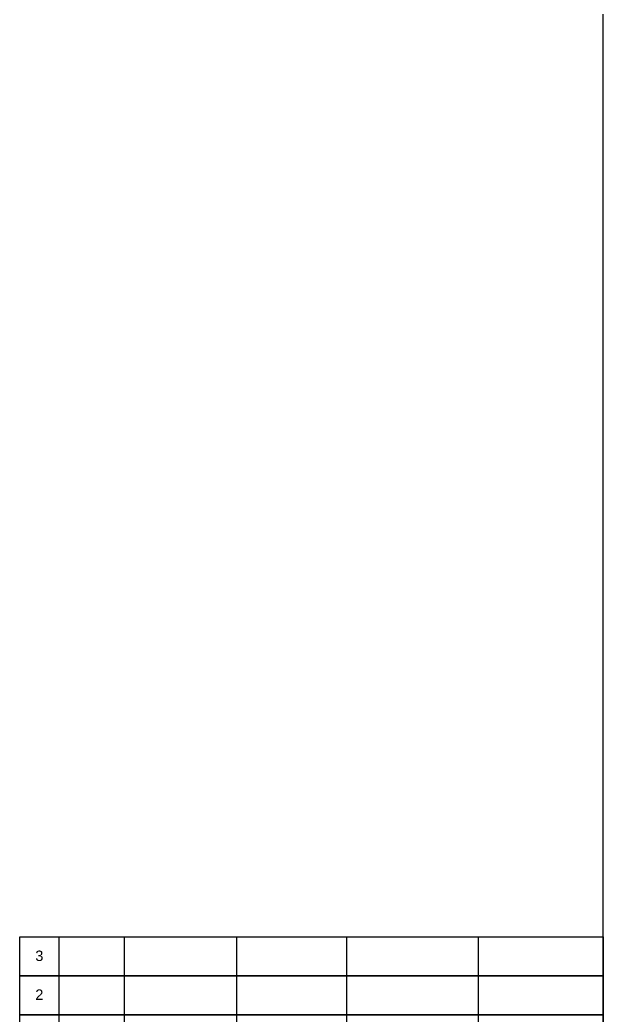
# Model space of a CAD drawing. Header units: millimetres. Extents: x -46397 to 283259, y -8690 to 23983.
# Drawn here: x 130624 to 134555, y 1692 to 8406 of the extents above; entities that cross this region are included whole.
import ezdxf

# ---------------------------------------------------------------- set-up
doc = ezdxf.new("R2010")
doc.units = ezdxf.units.MM
doc.layers.add('Dtext', color=255, linetype='Continuous', lineweight=20)
doc.styles.add('Chu va so', font='arial.ttf')
doc.styles.add('TCVN', font='arial.ttf')

# ---------------------------------------------------------------- blocks, each defined once
blk = doc.blocks.new('*U1823')
at = {"lineweight": 25}
for p, q in [((13704.1, 4544, 0), (13704.1, 3101.5, 0.1)), ((14190.1, 4544, 0), (14190.1, 3101.5, 0.2)), ((15023, 4544, 0), (15023, 3101.5, 0.2)), ((15839.5, 4544, 0), (15839.5, 3101.5, 0.2)), ((16815.4, 4544, 0), (16815.4, 3101.5, 0.2))]:
    blk.add_line(p, q, dxfattribs=at)
for points in [[(0, 0), (17743.2, 0), (17743.2, 11622.7), (0, 11622.7)], [(13415.6, 4544), (17743.2, 4544), (17743.2, 0), (13415.6, 0)], [(13415.6, 4544), (17743.2, 4544), (17743.2, 4255.5), (13415.6, 4255.5)], [(13415.6, 4255.5), (17743.2, 4255.5), (17743.2, 3967), (13415.6, 3967)], [(13415.6, 3967), (17743.2, 3967), (17743.2, 3678.5), (13415.6, 3678.5)]]:
    blk.add_lwpolyline(points, close=True, dxfattribs=at)
at = {"layer": 'Dtext', "ltscale": 0.1}
for tag, p, height, style in [('REV_3', (13529.9, 4365.5), 77.3, 'TCVN'), ('FOR_APPROVAL3', (14302.7, 4360.1, -0.7), 92.7, 'TCVN'), ('REV_2', (13529.9, 4077), 77.3, 'TCVN'), ('FOR_APPROVAL2', (14302.7, 4071.6, -0.7), 92.7, 'TCVN'), ('REV_1', (13529.9, 3788.5), 77.3, 'TCVN'), ('FOR_APPROVAL1', (14302.7, 3783.1, -0.7), 92.7, 'TCVN'), ('REV_0', (13529.9, 3500), 77.3, 'TCVN'), ('NGUOI_VE', (15126.1, 3495.9, -0.6), 92.7, 'TCVN'), ('NGUOI_KIEM_2', (15945.6, 3495.9, -0.8), 92.7, 'TCVN'), ('NGUOI_DUYET', (16935.5, 3495.9, -0.8), 92.7, 'TCVN'), ('1.1_A4', (16985.1, 176, -0.7), 92.7, 'Chu va so'), ('A4_A4', (17293.7, 176, -0.7), 92.7, 'Chu va so'), ('REV.', (17547.8, 176, -0.7), 92.7, 'Chu va so')]:
    blk.add_attdef(tag, p, '', height=height, dxfattribs=dict(at, style=style))
for tag, p, height, style, width in [('NGAY_REV03', (13725.7, 4360.1, -0.7), 80.4, 'TCVN', 0.95), ('NGAY_REV02', (13725.7, 4071.6, -0.7), 80.4, 'TCVN', 0.95), ('NGAY_REV01', (13725.7, 3783.1, -0.7), 80.4, 'TCVN', 0.95), ('NGAY_REV0', (13725.7, 3494.6, -0.8), 80.4, 'TCVN', 0.95), ('DWD.NO', (13718.6, 75.2, -0.7), 123.6, 'Chu va so', 0.85)]:
    blk.add_attdef(tag, p, '', height=height, dxfattribs=dict(at, style=style, width=width))
at = {"layer": 'Dtext', "lineweight": 25, "ltscale": 0.1, "style": 'Chu va so'}
for tag, p, height in [('PROJECT_CODE', (14612.2, 1452.8), 185.5), ('TITLE1', (13809, 1108, -0.7), 123.6), ('TITLE2', (13809, 817.2, -0.7), 123.6), ('TITLE3', (13809, 528.7, -0.7), 123.6)]:
    blk.add_attdef(tag, p, '', height=height, dxfattribs=at)

msp = doc.modelspace()

# ---------------------------------------------------------------- block references
ref = msp.add_blockref('*U1823', (118436.21, -1902.62), dxfattribs=dict(xscale=0.9084576280678549, yscale=0.9084576280678549, zscale=0.9084576280678549))
ref.add_attrib('REV_2', '2', (130727.54, 1801.16), dxfattribs={"layer": 'Dtext', "ltscale": 0.1, "height": 70.2, "style": 'TCVN'})
ref.add_attrib('REV_3', '3', (130727.54, 2063.26), dxfattribs={"layer": 'Dtext', "ltscale": 0.1, "height": 70.2, "style": 'TCVN'})

doc.saveas('drawing.dxf')
